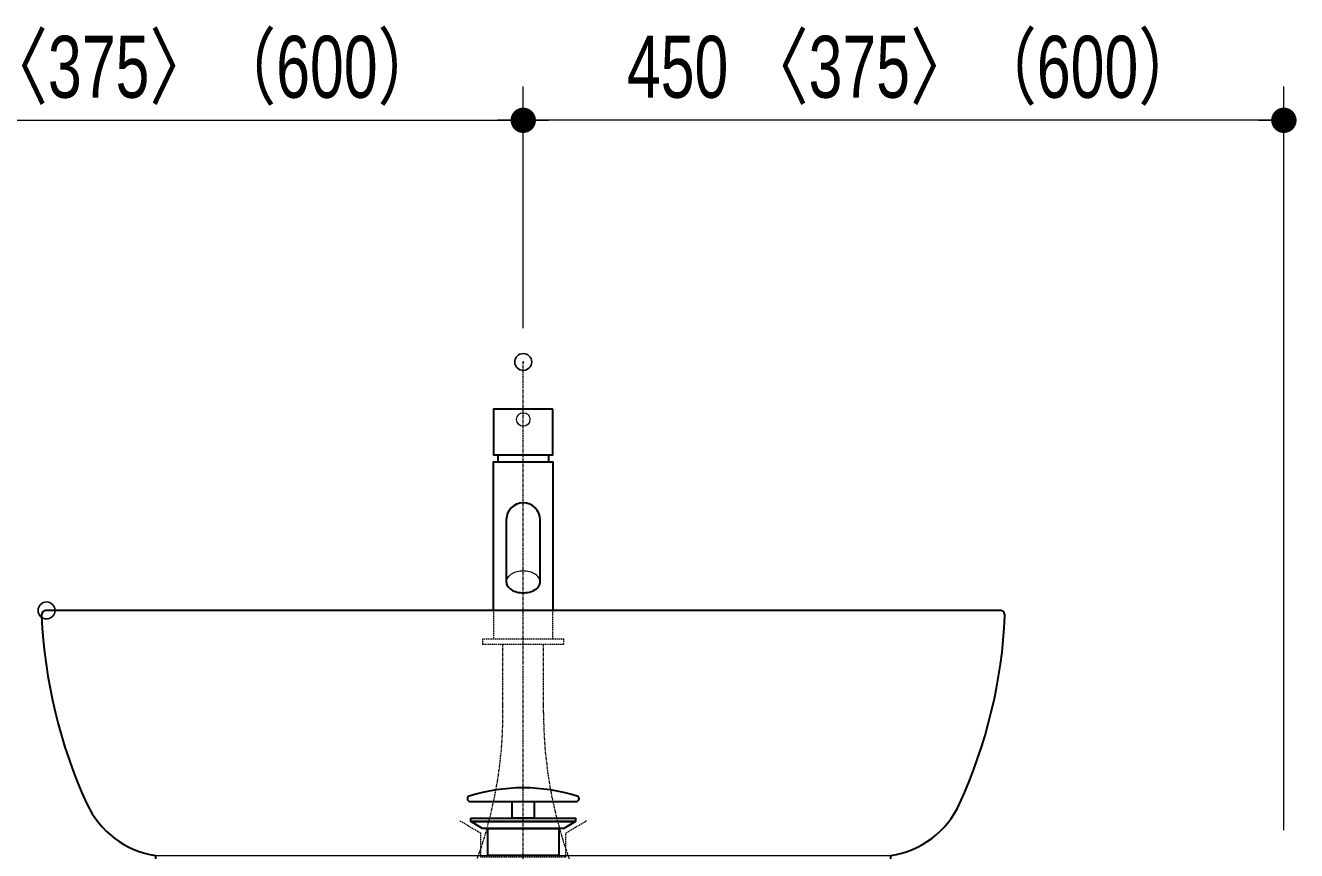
# Model space of a CAD drawing. Units: millimetres, scale not verified. Extents: x -6062 to 6062, y -3045 to 3045.
# Drawn here: x -5162 to -4410, y -1322 to -834 of the extents above; entities that cross this region are included whole.
import ezdxf
from ezdxf.enums import TextEntityAlignment as Align

# ---------------------------------------------------------------- set-up
doc = ezdxf.new("R2010")
doc.units = ezdxf.units.MM
doc.header["$LTSCALE"] = 20
doc.header["$PDMODE"] = 32
doc.header["$PDSIZE"] = 10
doc.linetypes.add('USER1', pattern=[1.11, 0.71, -0.4])
doc.linetypes.add('USER3', pattern=[2.91, 1.76, -0.4, 0.35, -0.4])
for name, color, linetype, lineweight in [('0-1_2寸法-1', 7, 'Continuous', 15), ('0-2_0', 7, 'Continuous', 25), ('0-7_5ボウル・キャビネット', 7, 'Continuous', 15), ('0-8_4給排水', 7, 'Continuous', 30)]:
    doc.layers.add(name, color=color, linetype=linetype, lineweight=lineweight)
doc.layers.add('0-3_Defpoints', color=7, linetype='Continuous')
doc.styles.add('ＭＳ Ｐゴシック', font='')
doc.styles.get('ＭＳ Ｐゴシック').set_extended_font_data('MS PGothic')

# ---------------------------------------------------------------- blocks, each defined once
blk = doc.blocks.new('_Dot')
at = {"layer": '0-2_0'}
blk.add_line((-10, 0), (-20, 0), dxfattribs=at)
for points in [[(0, 0), (-10, 0), (-9.92, 1.25)], [(0, 0), (-9.92, -1.25), (-10, 0)], [(0, 0), (-9.92, 1.25), (-9.69, 2.49)], [(0, 0), (-9.69, -2.49), (-9.92, -1.25)], [(0, 0), (-9.69, 2.49), (-9.3, 3.68)], [(0, 0), (-9.3, -3.68), (-9.69, -2.49)], [(0, 0), (-9.3, 3.68), (-8.76, 4.82)], [(0, 0), (-8.76, -4.82), (-9.3, -3.68)], [(0, 0), (-8.76, 4.82), (-8.09, 5.88)], [(0, 0), (-8.09, -5.88), (-8.76, -4.82)], [(0, 0), (-8.09, 5.88), (-7.29, 6.85)], [(0, 0), (-7.29, -6.85), (-8.09, -5.88)], [(0, 0), (-7.29, 6.85), (-6.37, 7.71)], [(0, 0), (-6.37, -7.71), (-7.29, -6.85)], [(0, 0), (-6.37, 7.71), (-5.36, 8.44)], [(0, 0), (-5.36, -8.44), (-6.37, -7.71)], [(0, 0), (-5.36, 8.44), (-4.26, 9.05)], [(0, 0), (-4.26, -9.05), (-5.36, -8.44)], [(0, 0), (-4.26, 9.05), (-3.09, 9.51)], [(0, 0), (-3.09, -9.51), (-4.26, -9.05)], [(0, 0), (-3.09, 9.51), (-1.87, 9.82)], [(0, 0), (-1.87, -9.82), (-3.09, -9.51)], [(0, 0), (-1.87, 9.82), (-0.63, 9.98)], [(0, 0), (-0.63, -9.98), (-1.87, -9.82)], [(0, 0), (-0.63, 9.98), (0.63, 9.98)], [(0, 0), (0.63, -9.98), (-0.63, -9.98)], [(0, 0), (0.63, 9.98), (1.87, 9.82)], [(0, 0), (1.87, 9.82), (3.09, 9.51)], [(0, 0), (3.09, 9.51), (4.26, 9.05)], [(0, 0), (4.26, 9.05), (5.36, 8.44)], [(0, 0), (5.36, 8.44), (6.37, 7.71)], [(0, 0), (6.37, 7.71), (7.29, 6.85)], [(0, 0), (7.29, 6.85), (8.09, 5.88)], [(0, 0), (8.09, 5.88), (8.76, 4.82)], [(0, 0), (8.76, 4.82), (9.3, 3.68)], [(0, 0), (9.3, 3.68), (9.69, 2.49)], [(0, 0), (9.69, 2.49), (9.92, 1.25)], [(0, 0), (9.92, 1.25), (10, 0)], [(0, 0), (1.87, -9.82), (0.63, -9.98)], [(0, 0), (3.09, -9.51), (1.87, -9.82)], [(0, 0), (4.26, -9.05), (3.09, -9.51)], [(0, 0), (5.36, -8.44), (4.26, -9.05)], [(0, 0), (6.37, -7.71), (5.36, -8.44)], [(0, 0), (7.29, -6.85), (6.37, -7.71)], [(0, 0), (8.09, -5.88), (7.29, -6.85)], [(0, 0), (8.76, -4.82), (8.09, -5.88)], [(0, 0), (9.3, -3.68), (8.76, -4.82)], [(0, 0), (9.69, -2.49), (9.3, -3.68)], [(0, 0), (9.92, -1.25), (9.69, -2.49)], [(0, 0), (10, 0), (9.92, -1.25)]]:
    blk.add_solid(points, dxfattribs=at)
blk = doc.blocks.new('グループ-21')
at = {"layer": '0-7_5ボウル・キャビネット', "lineweight": 30}
blk.add_line((-55960, -23600), (-67240, -23600), dxfattribs=at)
at = {"layer": '0-7_5ボウル・キャビネット'}
blk.add_line((-65950, -26500), (-57250, -26500), dxfattribs=at)
at = {"layer": '0-7_5ボウル・キャビネット', "lineweight": 30}
blk.add_lwpolyline([(-65950, -26500), (-65950, -26600), (-57250, -26600), (-57250, -26500)], dxfattribs=at)
for centre, radius, start, end in [((-67240, -23660), 60, 90, 182.57463), ((-55960, -23660), 60, 357.42537, 90), ((-61306, -23393.2), 6000, 182.57463, 204.58078), ((-61894, -23393.2), 6000, 335.41922, 357.42537), ((-65792.8, -25445.6), 1066.1, 204.58078, 261.51835), ((-57407.2, -25445.6), 1066.1, 278.48165, 335.41922)]:
    blk.add_arc(centre, radius, start, end, dxfattribs=at)
blk = doc.blocks.new('グループ-22')
at = {"layer": '0-7_5ボウル・キャビネット', "linetype": 'USER1'}
blk.add_lwpolyline([(-60850, -26091.1), (-61100, -26240), (-61100, -26520), (-62100, -26520), (-62100, -26240), (-62350, -26091.1)], dxfattribs=at)
at = {"layer": '0-7_5ボウル・キャビネット'}
blk.add_blockref('グループ-21', (0, 0), dxfattribs=at)
blk = doc.blocks.new('グループ-26')
at = {"layer": '0-8_4給排水', "linetype": 'USER1', "lineweight": 15}
for p, q in [((-61950, -23600), (-61950, -23940)), ((-61250, -23940), (-61250, -23600))]:
    blk.add_line(p, q, dxfattribs=at)
blk.add_lwpolyline([(-62080, -23940), (-62080, -24000), (-61120, -24000), (-61120, -23940)], close=True, dxfattribs=at)
blk = doc.blocks.new('グループ-27')
at = {"layer": '0-8_4給排水'}
for p, q in [((-61900, -21760), (-61900, -21840)), ((-61300, -21760), (-61300, -21840))]:
    blk.add_line(p, q, dxfattribs=at)
blk.add_lwpolyline([(-61250, -21220), (-61950, -21220), (-61950, -21760), (-61250, -21760)], close=True, dxfattribs=at)
for points in [[(-61950, -23600), (-61950, -21840), (-61250, -21840), (-61250, -23600)], [(-61800, -22527.8), (-61800, -23263.4), (-61799.2, -23275), (-61796.7, -23286.8), (-61792.3, -23298.8), (-61786, -23310.7), (-61777.7, -23322.5), (-61767.4, -23333.8), (-61755.3, -23344.5), (-61741.4, -23354.3), (-61726.1, -23363.2), (-61709.4, -23371), (-61691.9, -23377.6), (-61673.6, -23383), (-61655, -23387), (-61636.4, -23389.8), (-61618, -23391.5), (-61600, -23392), (-61582, -23391.5), (-61563.6, -23389.8), (-61545, -23387), (-61526.4, -23383), (-61508.1, -23377.6), (-61490.6, -23371), (-61473.9, -23363.2), (-61458.6, -23354.3), (-61444.7, -23344.5), (-61432.6, -23333.8), (-61422.3, -23322.5), (-61414, -23310.7), (-61407.7, -23298.8), (-61403.3, -23286.8), (-61400.8, -23275), (-61400, -23263.4), (-61400, -22528)]]:
    blk.add_lwpolyline(points, dxfattribs=at)
at = {"layer": '0-8_4給排水', "lineweight": 15}
blk.add_lwpolyline([(-61400, -23263.4), (-61400.8, -23251.9), (-61403.3, -23240), (-61407.7, -23228), (-61414, -23216.1), (-61422.3, -23204.4), (-61432.6, -23193.1), (-61444.7, -23182.4), (-61458.6, -23172.5), (-61473.9, -23163.6), (-61490.6, -23155.8), (-61508.1, -23149.2), (-61526.4, -23143.9), (-61545, -23139.8), (-61563.6, -23137), (-61582, -23135.4), (-61600, -23134.9), (-61618, -23135.4), (-61636.4, -23137), (-61655, -23139.8), (-61673.6, -23143.9), (-61691.9, -23149.2), (-61709.4, -23155.8), (-61726.1, -23163.6), (-61741.4, -23172.5), (-61755.3, -23182.4), (-61767.4, -23193.1), (-61777.7, -23204.4), (-61786, -23216.1), (-61792.3, -23228), (-61796.7, -23240), (-61799.2, -23251.9), (-61800, -23263.4)], dxfattribs=at)
at = {"layer": '0-8_4給排水', "linetype": 'USER3', "lineweight": 15}
for points in [[(-61840, -24810.3), (-61840, -24721), (-61840, -24000)], [(-61360, -24810.3), (-61360, -24721), (-61360, -24000)]]:
    blk.add_lwpolyline(points, dxfattribs=at)
at = {"layer": '0-8_4給排水', "lineweight": 15}
blk.add_circle((-61600, -21340), 80, dxfattribs=at)
at = {"layer": '0-8_4給排水'}
for start, end in [(90, 180), (0, 90)]:
    blk.add_arc((-61600, -22528), 200, start, end, dxfattribs=at)
at = {"layer": '0-8_4給排水', "linetype": 'USER3', "lineweight": 15}
for centre, start, end in [((-66917, -24810.3), 330.35048, 0), ((-56283, -24810.3), 180, 209.64952)]:
    blk.add_arc(centre, 5077, start, end, dxfattribs=at)
at = {"layer": '0-8_4給排水'}
blk.add_blockref('グループ-26', (0, 0), dxfattribs=at)
blk = doc.blocks.new('グループ-31')
at = {"layer": '0-8_4給排水', "linetype": 'USER3', "lineweight": 15}
blk.add_line((-61600, -41400), (-61600, -20660), dxfattribs=at)
at = {"layer": '0-8_4給排水'}
for p, q in [((-62260, -25825.2), (-62260, -25830)), ((-62230, -25860), (-60970, -25860)), ((-60940, -25830), (-60940, -25825.2))]:
    blk.add_line(p, q, dxfattribs=at)
for points in [[(-61730, -25860), (-61470, -25860), (-61470, -26060), (-61730, -26060)], [(-62220, -26060), (-60980, -26060), (-60980, -26100), (-62220, -26100)], [(-62081.3, -26180), (-62220, -26100), (-60980, -26100), (-61120.2, -26180)], [(-62020, -26180), (-61180, -26180), (-61180, -26500), (-62020, -26500)]]:
    blk.add_lwpolyline(points, close=True, dxfattribs=at)
for centre, radius, start, end in [((-61600, -27862.5), 2162.5, 72.8168, 107.1832), ((-62230, -25825.2), 30, 107.1832, 180), ((-62230, -25830), 30, 180, 270), ((-60970, -25830), 30, 270, 0), ((-60970, -25825.2), 30, 0, 72.8168)]:
    blk.add_arc(centre, radius, start, end, dxfattribs=at)

msp = doc.modelspace()

# ---------------------------------------------------------------- linework, layer by layer
at = {"layer": '0-1_2寸法-1'}
for p, q in [((-4867.5, -1013), (-4867.5, -870)), ((-4867.5, -1013), (-4867.5, -870)), ((-4417.5, -1310), (-4417.5, -870)), ((-5302.49, -890), (-4882.51, -890)), ((-4432.51, -890), (-4852.49, -890))]:
    msp.add_line(p, q, dxfattribs=at)
at = {"layer": '0-3_Defpoints'}
for p in [(-4867.5, -890), (-4867.5, -1033), (-5149.5, -1180)]:
    msp.add_point(p, dxfattribs=at)

# ---------------------------------------------------------------- block references
at = {"layer": '0-1_2寸法-1', "xscale": 0.7503418, "yscale": 0.7503418}
for p in [(-4867.5, -890), (-4417.5, -890)]:
    msp.add_blockref('_Dot', p, dxfattribs=at)
at = {"layer": '0-1_2寸法-1', "xscale": 0.7503418, "yscale": 0.7503418, "rotation": 180}
msp.add_blockref('_Dot', (-4867.5, -890), dxfattribs=at)
at = {"layer": '0-7_5ボウル・キャビネット', "xscale": 0.05, "yscale": 0.05}
msp.add_blockref('グループ-22', (-1787.5, 0), dxfattribs=at)
at = {"layer": '0-8_4給排水', "xscale": 0.05, "yscale": 0.05}
for name in ['グループ-31', 'グループ-27']:
    msp.add_blockref(name, (-1787.5, 0), dxfattribs=at)

# ---------------------------------------------------------------- texts
at = {"layer": '0-1_2寸法-1', "style": 'ＭＳ Ｐゴシック', "width": 0.75}
for p in [(-5256.19, -887.65), (-4806.19, -887.65)]:
    msp.add_text('450 〈375〉（600）', height=36.66, dxfattribs=at).set_placement(p, align=Align.BOTTOM_LEFT)

doc.saveas('drawing.dxf')
